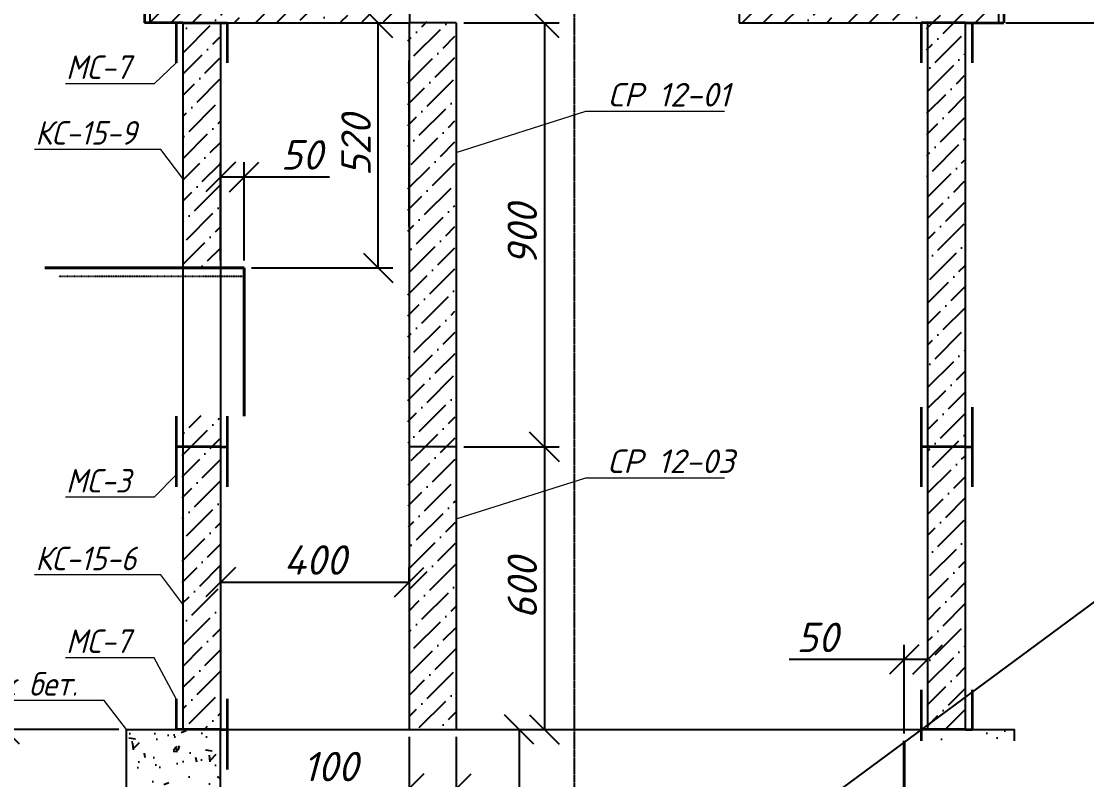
# Model space of a CAD drawing. Header units: millimetres. Extents: x 41756989 to 44740435, y 21258419 to 23626306.
# Drawn here: x 42564959 to 42610162, y 21870232 to 21902432 of the extents above; entities that cross this region are included whole.
import ezdxf
from ezdxf import colors
from ezdxf.entities.mleader import LeaderData, LeaderLine
from ezdxf.math import Vec2, Vec3

# ---------------------------------------------------------------- set-up
doc = ezdxf.new("R2010")
doc.units = ezdxf.units.MM
doc.linetypes.add('ACAD_ISO10W100', pattern=[18.5, 12, -3, 0.5, -3])
doc.linetypes.add('DASHED', pattern=[0.75, 0.5, -0.25])
doc.layers.add('ВК_К1_текст', color=34, linetype='Continuous')
doc.styles.add('note', font='isocpeur.ttf', dxfattribs={"width": 0.9, "oblique": 15})
doc.styles.get("Standard").update_dxf_attribs({"font": 'isocpeui.ttf'})
doc.dimstyles.new('ISO-25', dxfattribs={"dimtxt": 2.5, "dimasz": 2.5, "dimexe": 1.25, "dimexo": 0.625, "dimtad": 1, "dimtxsty": 'Standard', "dimcen": 2.5, "dimadec": 0, "dimazin": 0, "dimtfac": 1, "dimtmove": 0, "dimatfit": 3, "dimfxl": 1, "dimarcsym": 0})
pattern_1 = [(45, (-809614603.9085054, -416865769.2956679), (336.7596045400934, 1234.785216647009), [1587.5, -317.5, 0, -317.5])]
pattern_2 = [(49.99999999999999, (-809614603.9085054, -416865769.2956679), (2186.216027952048, -191.269026466837), [228.6, -2514.6]), (355, (-809614603.9085054, -416865769.2956679), (-422.9210570996321, 2292.682142868422), [182.88, -2011.68701004]), (100.4514447, (-809614421.7244214, -416865785.23471), (1763.294965084239, 2101.413022946341), [194.2801056, -2137.0829352]), (46.18420000000002, (-809614603.9085054, -416865159.695668), (3252.948490705558, -504.5079351927257), [342.8999999999994, -3771.899999999996]), (96.63555760999992, (-809614332.8297055, -416865201.737668), (2848.849608618036, 2969.113495172658), [291.42027768, -3205.62729792]), (351.1841511700001, (-809614603.9085054, -416865159.695668), (2848.849608779724, 2969.113495026391), [274.31960484, -3017.51678304]), (21, (-809614299.1085055, -416865312.095668), (1819.37269522959, -1227.182378245051), [228.6, -2514.6]), (326.0000000000001, (-809614299.1085055, -416865312.095668), (741.6243401717647, 2210.255593467831), [182.88, -2011.68]), (71.45144499999999, (-809614147.4941143, -416865414.3608668), (2560.997031344594, 983.0732266308628), [194.2801056, -2137.0792512]), (37.50000000000001, (-809614603.9085054, -416865769.2956679), (37.0632390071018, 1014.660466477837), [0, -1987.296, 0, -2042.16, 0, -2019.3]), (7.499999999999999, (-809614603.9085054, -416865769.2956679), (801.8359501236689, 1202.166897817434), [0, -1164.336, 0, -1941.576, 0, -769.62]), (327.5, (-809615283.6125054, -416865769.2956679), (1627.087142002457, -68.74492791208132), [0, -762, 0, -2377.44, 0, -3154.679999999999]), (317.5, (-809615588.4125054, -416865769.2956679), (1777.550176632217, 305.1178923999963), [0, -990.5999999999999, 0, -1578.864, 0, -2240.28])]
pattern_3 = [(45, (-809614603.9085054, -416864029.2956681), (336.7596045400934, 1234.785216647009), [1587.5, -317.5, 0, -317.5])]

# ---------------------------------------------------------------- blocks, each defined once
blk = doc.blocks.new('_Oblique')
at = {"color": 0, "linetype": 'ByBlock', "lineweight": -2}
blk.add_line((-0.5, -0.5), (0.5, 0.5), dxfattribs=at)
blk = doc.blocks.new('*D792')
at = {"color": 0, "lineweight": -2, "transparency": 16777216}
for p, q in [((42573415.75092819, 21878632.7035238), (42573415.75092819, 21879247.09264527)), ((42581415.75092819, 21878632.7035238), (42581415.75092819, 21879247.09264527)), ((42573415.75092819, 21878622.09264527), (42581415.75092819, 21878622.09264527))]:
    blk.add_line(p, q, dxfattribs=at)
at = {"layer": 'Defpoints', "color": 0, "transparency": 16777216}
for p in [(42573415.75092819, 21878320.2035238), (42581415.75092819, 21878622.09264527), (42581415.75092819, 21878320.2035238)]:
    blk.add_point(p, dxfattribs=at)
at = {"color": 0, "lineweight": -2, "transparency": 16777216, "xscale": 1250, "yscale": 1250, "zscale": 1250, "rotation": 180}
blk.add_blockref('_Oblique', (42573415.75092819, 21878622.09264527), dxfattribs=at)
at = {"color": 0, "lineweight": -2, "transparency": 16777216, "xscale": 1250, "yscale": 1250, "zscale": 1250}
blk.add_blockref('_Oblique', (42581415.75092819, 21878622.09264527), dxfattribs=at)
at = {"color": 0, "lineweight": 5, "transparency": 16777216, "insert": (42577415.75092819, 21879559.59264527), "char_height": 1250, "attachment_point": 5}
blk.add_mtext('400', dxfattribs=at)
blk = doc.blocks.new('*D793')
at = {"color": 0, "lineweight": -2, "transparency": 16777216}
for p, q in [((42572128.25092819, 21902360.81748323), (42580723.78521302, 21902360.81748323)), ((42580098.78521302, 21891960.81748335), (42580098.78521302, 21902360.81748323)), ((42574728.25092819, 21891960.81748335), (42580723.78521302, 21891960.81748335))]:
    blk.add_line(p, q, dxfattribs=at)
at = {"layer": 'Defpoints', "color": 0, "transparency": 16777216}
for p in [(42571815.75092819, 21902360.81748323), (42580098.78521302, 21902360.81748323), (42574415.75092819, 21891960.81748335)]:
    blk.add_point(p, dxfattribs=at)
at = {"color": 0, "lineweight": -2, "transparency": 16777216, "xscale": 1250, "yscale": 1250, "zscale": 1250}
for p, rotation in [((42580098.78521302, 21902360.81748323), 90), ((42580098.78521302, 21891960.81748335), 270)]:
    blk.add_blockref('_Oblique', p, dxfattribs=dict(at, rotation=rotation))
at = {"color": 0, "lineweight": 5, "transparency": 16777216, "insert": (42579161.28521302, 21897160.81748329), "char_height": 1250, "attachment_point": 5, "rotation": 90}
blk.add_mtext('520', dxfattribs=at)
blk = doc.blocks.new('*D794')
at = {"color": 0, "lineweight": -2, "transparency": 16777216}
for p, q in [((42573415.75092807, 21892273.27052448), (42573415.75092807, 21896447.48718898)), ((42574415.75092819, 21892273.31748335), (42574415.75092819, 21896447.48718898)), ((42573415.75092807, 21895822.48718898), (42574415.75092819, 21895822.48718898)), ((42574415.75092819, 21895822.48718898), (42578039.8039585, 21895822.48718898))]:
    blk.add_line(p, q, dxfattribs=at)
at = {"layer": 'Defpoints', "color": 0, "transparency": 16777216}
for p in [(42574415.75092819, 21895822.48718898), (42573415.75092807, 21891960.77052448), (42574415.75092819, 21891960.81748335)]:
    blk.add_point(p, dxfattribs=at)
at = {"color": 0, "lineweight": -2, "transparency": 16777216, "xscale": 1250, "yscale": 1250, "zscale": 1250, "rotation": 180}
blk.add_blockref('_Oblique', (42573415.75092807, 21895822.48718898), dxfattribs=at)
at = {"color": 0, "lineweight": -2, "transparency": 16777216, "xscale": 1250, "yscale": 1250, "zscale": 1250}
blk.add_blockref('_Oblique', (42574415.75092819, 21895822.48718898), dxfattribs=at)
at = {"color": 0, "lineweight": 5, "transparency": 16777216, "insert": (42576852.77744334, 21896759.98718898), "char_height": 1250, "attachment_point": 5}
blk.add_mtext('50', dxfattribs=at)
blk = doc.blocks.new('*D797')
at = {"color": 0, "lineweight": -2, "transparency": 16777216}
for p, q in [((42583728.25092819, 21872360.81748317), (42586704.591216, 21872360.81748317)), ((42586079.591216, 21872360.81748317), (42586079.591216, 21855371.83834855)), ((42583728.25092819, 21855371.83834855), (42586704.591216, 21855371.83834855))]:
    blk.add_line(p, q, dxfattribs=at)
at = {"layer": 'Defpoints', "color": 0, "transparency": 16777216}
for p in [(42583415.75092819, 21872360.81748317), (42583415.75092819, 21855371.83834855), (42586079.591216, 21855371.83834855)]:
    blk.add_point(p, dxfattribs=at)
at = {"color": 0, "lineweight": -2, "transparency": 16777216, "xscale": 1250, "yscale": 1250, "zscale": 1250}
for p, rotation in [((42586079.591216, 21872360.81748317), 90), ((42586079.591216, 21855371.83834855), 270)]:
    blk.add_blockref('_Oblique', p, dxfattribs=dict(at, rotation=rotation))
at = {"color": 0, "lineweight": 5, "transparency": 16777216, "insert": (42585142.09121599, 21863866.32791587), "char_height": 1250, "attachment_point": 5, "rotation": 90}
blk.add_mtext('850', dxfattribs=at)
blk = doc.blocks.new('*D798')
at = {"color": 0, "lineweight": -2, "transparency": 16777216}
for p, q in [((42583728.25092819, 21902360.81748323), (42587776.45117894, 21902360.81748323)), ((42587151.45117894, 21902360.81748323), (42587151.45117894, 21884360.81748323)), ((42583728.25092819, 21884360.81748323), (42587776.45117894, 21884360.81748323))]:
    blk.add_line(p, q, dxfattribs=at)
at = {"layer": 'Defpoints', "color": 0, "transparency": 16777216}
for p in [(42583415.75092819, 21902360.81748323), (42583415.75092819, 21884360.81748323), (42587151.45117894, 21884360.81748323)]:
    blk.add_point(p, dxfattribs=at)
at = {"color": 0, "lineweight": -2, "transparency": 16777216, "xscale": 1250, "yscale": 1250, "zscale": 1250}
for p, rotation in [((42587151.45117894, 21902360.81748323), 90), ((42587151.45117894, 21884360.81748323), 270)]:
    blk.add_blockref('_Oblique', p, dxfattribs=dict(at, rotation=rotation))
at = {"color": 0, "lineweight": 5, "transparency": 16777216, "insert": (42586213.95117893, 21893360.81748324), "char_height": 1250, "attachment_point": 5, "rotation": 90}
blk.add_mtext('900', dxfattribs=at)
blk = doc.blocks.new('*D799')
at = {"color": 0, "lineweight": -2, "transparency": 16777216}
for p, q in [((42583728.25092819, 21884360.81748323), (42587776.45117894, 21884360.81748323)), ((42587151.45117894, 21884360.81748323), (42587151.45117894, 21872360.81748323)), ((42583728.25092819, 21872360.81748323), (42587776.45117894, 21872360.81748323))]:
    blk.add_line(p, q, dxfattribs=at)
at = {"layer": 'Defpoints', "color": 0, "transparency": 16777216}
for p in [(42583415.75092819, 21884360.81748323), (42583415.75092819, 21872360.81748323), (42587151.45117894, 21872360.81748323)]:
    blk.add_point(p, dxfattribs=at)
at = {"color": 0, "lineweight": -2, "transparency": 16777216, "xscale": 1250, "yscale": 1250, "zscale": 1250}
for p, rotation in [((42587151.45117894, 21884360.81748323), 90), ((42587151.45117894, 21872360.81748323), 270)]:
    blk.add_blockref('_Oblique', p, dxfattribs=dict(at, rotation=rotation))
at = {"color": 0, "lineweight": 5, "transparency": 16777216, "insert": (42586213.95117893, 21878360.81748324), "char_height": 1250, "attachment_point": 5, "rotation": 90}
blk.add_mtext('600', dxfattribs=at)
blk = doc.blocks.new('*D800')
at = {"color": 0, "lineweight": -2, "transparency": 16777216}
for p, q in [((42569103.25092819, 21872360.81748323), (42563632.29902676, 21872360.81748323)), ((42564257.29902676, 21851360.81748323), (42564257.29902676, 21872360.81748323)), ((42569103.25092807, 21851360.81748323), (42563632.29902676, 21851360.81748323))]:
    blk.add_line(p, q, dxfattribs=at)
at = {"layer": 'Defpoints', "color": 0, "transparency": 16777216}
for p in [(42564257.29902676, 21872360.81748323), (42569415.75092819, 21872360.81748323), (42569415.75092807, 21851360.81748323)]:
    blk.add_point(p, dxfattribs=at)
at = {"color": 0, "lineweight": -2, "transparency": 16777216, "xscale": 1250, "yscale": 1250, "zscale": 1250}
for p, rotation in [((42564257.29902676, 21872360.81748323), 90), ((42564257.29902676, 21851360.81748323), 270)]:
    blk.add_blockref('_Oblique', p, dxfattribs=dict(at, rotation=rotation))
at = {"color": 0, "lineweight": 5, "transparency": 16777216, "insert": (42563319.79902675, 21861860.81748324), "char_height": 1250, "attachment_point": 5, "rotation": 90}
blk.add_mtext('1050', dxfattribs=at)
blk = doc.blocks.new('*D805')
at = {"color": 0, "lineweight": -2, "transparency": 16777216}
for p, q in [((42602415.75092819, 21872193.31748335), (42602415.75092819, 21875960.4881858)), ((42603415.75092819, 21872673.31748323), (42603415.75092819, 21875960.4881858)), ((42602415.75092819, 21875335.4881858), (42597541.69789791, 21875335.4881858)), ((42603415.75092819, 21875335.4881858), (42602415.75092819, 21875335.4881858))]:
    blk.add_line(p, q, dxfattribs=at)
at = {"layer": 'Defpoints', "color": 0, "transparency": 16777216}
for p in [(42603415.75092819, 21875335.4881858), (42603415.75092819, 21872360.81748323), (42602415.75092819, 21871880.81748335)]:
    blk.add_point(p, dxfattribs=at)
at = {"color": 0, "lineweight": -2, "transparency": 16777216, "xscale": 1250, "yscale": 1250, "zscale": 1250, "rotation": 180}
blk.add_blockref('_Oblique', (42602415.75092819, 21875335.4881858), dxfattribs=at)
at = {"color": 0, "lineweight": -2, "transparency": 16777216, "xscale": 1250, "yscale": 1250, "zscale": 1250}
blk.add_blockref('_Oblique', (42603415.75092819, 21875335.4881858), dxfattribs=at)
at = {"color": 0, "lineweight": 5, "transparency": 16777216, "insert": (42598728.72441307, 21876272.9881858), "char_height": 1250, "attachment_point": 5}
blk.add_mtext('50', dxfattribs=at)
blk = doc.blocks.new('*D808')
at = {"color": 0, "lineweight": -2, "transparency": 16777216}
for p, q in [((42606728.25092819, 21905360.81748317), (42612170.52410796, 21905360.81748317)), ((42611545.52410796, 21905360.81748317), (42611545.52410796, 21902360.81748317)), ((42606728.25092843, 21902360.81748317), (42612170.52410796, 21902360.81748317))]:
    blk.add_line(p, q, dxfattribs=at)
at = {"layer": 'Defpoints', "color": 0, "transparency": 16777216}
for p in [(42606415.75092819, 21905360.81748317), (42606415.75092843, 21902360.81748317), (42611545.52410796, 21902360.81748317)]:
    blk.add_point(p, dxfattribs=at)
at = {"color": 0, "lineweight": -2, "transparency": 16777216, "xscale": 1250, "yscale": 1250, "zscale": 1250}
for p, rotation in [((42611545.52410796, 21905360.81748317), 90), ((42611545.52410796, 21902360.81748317), 270)]:
    blk.add_blockref('_Oblique', p, dxfattribs=dict(at, rotation=rotation))
at = {"color": 0, "lineweight": 5, "transparency": 16777216, "insert": (42610608.02410796, 21903860.81748318), "char_height": 1250, "attachment_point": 5, "rotation": 90}
blk.add_mtext('150', dxfattribs=at)
blk = doc.blocks.new('_None')
blk = doc.blocks.new('*D809')
at = {"color": 0, "lineweight": -2, "transparency": 16777216}
for p, q in [((42581415.75092819, 21872048.31748323), (42581415.75092819, 21869228.17122112)), ((42583415.75092819, 21872048.31748323), (42583415.75092819, 21869228.17122112)), ((42581415.75092819, 21869853.17122112), (42576677.5880494, 21869853.17122112)), ((42583415.75092819, 21869853.17122112), (42581415.75092819, 21869853.17122112))]:
    blk.add_line(p, q, dxfattribs=at)
at = {"layer": 'Defpoints', "color": 0, "transparency": 16777216}
for p in [(42581415.75092819, 21872360.81748323), (42583415.75092819, 21872360.81748323), (42583415.75092819, 21869853.17122112)]:
    blk.add_point(p, dxfattribs=at)
at = {"color": 0, "lineweight": -2, "transparency": 16777216, "xscale": 1250, "yscale": 1250, "zscale": 1250, "rotation": 180}
blk.add_blockref('_Oblique', (42581415.75092819, 21869853.17122112), dxfattribs=at)
at = {"color": 0, "lineweight": -2, "transparency": 16777216, "xscale": 1250, "yscale": 1250, "zscale": 1250}
blk.add_blockref('_Oblique', (42583415.75092819, 21869853.17122112), dxfattribs=at)
at = {"color": 0, "lineweight": 5, "transparency": 16777216, "insert": (42578072.47441304, 21870790.67122112), "char_height": 1250, "attachment_point": 5}
blk.add_mtext('100', dxfattribs=at)

msp = doc.modelspace()

# ---------------------------------------------------------------- hatches: boundary and pattern name
at = {"transparency": 33554539}
h = msp.add_hatch(dxfattribs=at)
h.set_pattern_fill('ANSI36', color=256, scale=200)
h.set_pattern_definition(pattern_1)
h.paths.add_polyline_path([(42581433.39195135, 21902360.81748317), (42581433.39195135, 21905360.81748311), (42570415.75092819, 21905360.81748317), (42570415.75092819, 21902360.81748317)])
h.paths.add_polyline_path([(42595415.75092819, 21905360.81748317), (42595415.75092819, 21902360.81748317), (42606415.75092819, 21902360.81748317), (42606415.75092819, 21905360.81748317)])
h = msp.add_hatch(dxfattribs=at)
h.set_pattern_fill('ANSI36', color=256, scale=200)
h.set_pattern_definition(pattern_1)
h.paths.add_polyline_path([(42573415.75092807, 21902360.81748323), (42571815.75092807, 21902360.81748323), (42571815.75092807, 21891960.67075352), (42573415.75092807, 21891960.76104878)])
h.paths.add_polyline_path([(42573415.75092807, 21885660.81748335), (42571815.75092807, 21885660.81748335), (42571815.75092807, 21884360.81748323), (42573415.75092807, 21884360.81748323)])
h.paths.add_polyline_path([(42573415.75092807, 21884360.81748323), (42571815.75092807, 21884360.81748323), (42571815.75092807, 21872360.81748323), (42573415.75092807, 21872360.81748323)])
h = msp.add_hatch(dxfattribs=at)
h.set_pattern_fill('ANSI36', color=256, scale=200)
h.set_pattern_definition(pattern_3)
h.paths.add_polyline_path([(42583415.75092819, 21902360.81748323), (42581415.75092819, 21902360.81748323), (42581415.75092819, 21884360.81748317), (42583415.75092819, 21884360.81748317)])
h = msp.add_hatch(dxfattribs=at)
h.set_pattern_fill('ANSI36', color=256, scale=200)
h.set_pattern_definition(pattern_1)
h.paths.add_polyline_path([(42605015.75092807, 21884360.81748323), (42603415.75092819, 21884360.81748323), (42603415.75092819, 21872360.81748323), (42605015.75092807, 21872360.81748323)])
h.paths.add_polyline_path([(42605015.75092819, 21902360.81748323), (42603415.75092819, 21902360.81748323), (42603415.75092819, 21884360.81748323), (42605015.75092807, 21884360.81748323)])
h = msp.add_hatch(dxfattribs=at)
h.set_pattern_fill('ANSI36', color=256, scale=200)
h.set_pattern_definition(pattern_3)
h.paths.add_polyline_path([(42583415.75092819, 21884360.81748317), (42581415.75092819, 21884360.81748317), (42581415.75092819, 21872360.81748317), (42583415.75092819, 21872360.81748317)])
at = {"transparency": 33554567}
h = msp.add_hatch(dxfattribs=at)
h.set_pattern_fill('AR-CONC', color=256, scale=12)
h.set_pattern_definition(pattern_2)
h.paths.add_polyline_path([(42569415.75092807, 21851360.81748323), (42588415.75092819, 21851360.81748323), (42588415.75092819, 21855204.94482295), (42584415.75092819, 21855371.83834855), (42584403.27030328, 21855371.83834855), (42584403.27030328, 21854992.30187218), (42573415.75092819, 21854992.30187218), (42573415.75092819, 21855371.83834855), (42573415.75092819, 21872360.81748323), (42569415.75092807, 21872360.81748323)])
h = msp.add_hatch()
h.set_pattern_fill('AR-CONC', color=256, scale=12)
h.set_pattern_definition(pattern_2)
h.paths.add_polyline_path([(42605015.75092807, 21872360.81748323), (42605015.75092807, 21871880.81748335), (42607095.34802034, 21871880.81748335), (42607095.34802034, 21872360.81748323)])
h.paths.add_polyline_path([(42603415.75092819, 21872360.81748323), (42603415.75092819, 21871880.81748335), (42605015.75092807, 21871880.81748335), (42605015.75092807, 21872360.81748323)])

# ---------------------------------------------------------------- linework, layer by layer
for p, q in [((42526286.45136128, 21815470.39377114), (42745966.00116405, 21978038.65198201)), ((42570415.75092819, 21905360.81748317), (42570415.75092819, 21902360.81748317)), ((42581433.39195135, 21905360.81748317), (42581433.39195135, 21902360.81748317)), ((42595415.75092819, 21905360.81748317), (42595415.75092819, 21902360.81748317)), ((42606415.75092819, 21905360.81748317), (42606415.75092819, 21902360.81748317)), ((42570415.75092819, 21902360.81748317), (42581433.39195135, 21902360.81748317)), ((42571815.75092807, 21902360.81748323), (42571815.75092807, 21872360.81748317)), ((42573415.75092807, 21902360.81748317), (42573415.75092807, 21872360.81748317)), ((42581415.75092819, 21902360.81748323), (42581415.75092819, 21884360.81748323)), ((42583415.75092819, 21902360.81748323), (42581415.75092819, 21902360.81748323)), ((42583415.75092819, 21902360.81748323), (42583415.75092819, 21884360.81748323)), ((42595415.75092807, 21902360.81748311), (42606415.75092819, 21902360.81748317)), ((42603415.75092819, 21872360.81748323), (42603415.75092819, 21902360.81748323)), ((42605015.75092807, 21872360.81748323), (42605015.75092807, 21902360.81748317)), ((42581415.75092819, 21893700.81748323), (42581415.75092819, 21900700.81748323)), ((42581415.75092819, 21896733.32467572), (42581415.75092819, 21893700.81748323)), ((42573415.75092795, 21884360.81748323), (42571815.75092807, 21884360.81748323)), ((42581415.75092819, 21884360.81748317), (42581415.75092819, 21872360.81748317)), ((42583415.75092819, 21884360.81748317), (42581415.75092819, 21884360.81748317)), ((42583415.75092819, 21884360.81748317), (42583415.75092819, 21872360.81748317)), ((42569415.75092807, 21851360.81748323), (42569415.75092807, 21872360.81748323)), ((42569415.75092819, 21872360.81748323), (42607095.34802034, 21872360.81748323)), ((42573415.75092819, 21855371.83834855), (42573415.75092819, 21872360.81748323)), ((42581415.75092819, 21872360.81748317), (42583415.75092819, 21872360.81748317)), ((42607095.34802034, 21871880.81748335), (42607095.34802034, 21872360.81748323))]:
    msp.add_line(p, q)
at = {"color": 1, "linetype": 'ACAD_ISO10W100', "ltscale": 0.02}
msp.add_line((42588415.75092819, 21913860.81748335), (42588415.75092819, 21851360.81748335), dxfattribs=at)
at = {"lineweight": 35}
for p, q in [((42570181.97948828, 21904053.14573459), (42570181.97948828, 21902360.81748317)), ((42606649.52236822, 21904053.14573459), (42606649.52236822, 21902360.81748317)), ((42571815.75092819, 21902360.81748317), (42570181.97948828, 21902360.81748317)), ((42571532.08859149, 21902360.81748317), (42571532.08859149, 21900668.48923181)), ((42571815.75092843, 21902360.81748317), (42573415.75092819, 21902360.81748317)), ((42573415.75092819, 21902360.81748317), (42573699.41326502, 21902360.81748317)), ((42573699.41326502, 21902360.81748317), (42573699.41326502, 21900668.48923181)), ((42603132.08859149, 21902360.81748317), (42603132.08859149, 21900668.48923181)), ((42603415.75092819, 21902360.81748317), (42603132.08859149, 21902360.81748317)), ((42605015.75092807, 21902360.81748317), (42603415.75092819, 21902360.81748317)), ((42605015.75092819, 21902360.81748317), (42606649.52236822, 21902360.81748317)), ((42605299.41326502, 21902360.81748317), (42605299.41326502, 21900668.48923181)), ((42603132.08859149, 21886053.14573465), (42603132.08859149, 21882668.48923187)), ((42605299.41326502, 21886053.14573465), (42605299.41326502, 21882668.48923187)), ((42571532.08859149, 21885660.81748335), (42571532.08859149, 21882668.48923187)), ((42573699.41326502, 21885660.81748335), (42573699.41326502, 21882668.48923187)), ((42571815.75092819, 21884360.81748323), (42571532.08859149, 21884360.81748323)), ((42573415.75092807, 21884360.81748323), (42571815.75092819, 21884360.81748323)), ((42573415.75092819, 21884360.81748323), (42573699.41326502, 21884360.81748323)), ((42603415.75092819, 21884360.81748323), (42603132.08859149, 21884360.81748323)), ((42605015.75092807, 21884360.81748323), (42603415.75092819, 21884360.81748323)), ((42605015.75092819, 21884360.81748323), (42605299.41326502, 21884360.81748323)), ((42603132.08859149, 21874053.14573465), (42603132.08859137, 21871880.81748341)), ((42605299.41326502, 21874053.14573465), (42605299.41326502, 21872360.81748323)), ((42571532.08859149, 21873660.81748335), (42571532.08859149, 21872360.81748323)), ((42573699.41326502, 21873660.81748335), (42573699.41326502, 21870668.48923187)), ((42571815.75092819, 21872360.81748323), (42571532.08859149, 21872360.81748323)), ((42573415.75092807, 21872360.81748323), (42571815.75092819, 21872360.81748323)), ((42573415.75092819, 21872360.81748323), (42573699.41326502, 21872360.81748323)), ((42603415.75092819, 21872360.81748323), (42603132.08859149, 21872360.81748323)), ((42605015.75092807, 21872360.81748323), (42603415.75092819, 21872360.81748323)), ((42605015.75092819, 21872360.81748323), (42605299.41326502, 21872360.81748323))]:
    msp.add_line(p, q, dxfattribs=at)
at = {"lineweight": 40}
for p, q in [((42565963.5645707, 21891960.340488), (42574415.75092819, 21891960.81748335)), ((42574415.75092819, 21891960.81748335), (42574415.75092819, 21885660.81748335)), ((42602415.75092819, 21871880.81748335), (42602415.75092819, 21853360.81748335))]:
    msp.add_line(p, q, dxfattribs=at)
at = {"linetype": 'DASHED', "ltscale": 0.1}
msp.add_line((42574415.75092819, 21891590.81748323), (42566536.92191663, 21891590.81748335), dxfattribs=at)

# ---------------------------------------------------------------- dimensions: what is measured, and where the dimension line sits
at = {"lineweight": 5}
for base, p1, p2, picture, middle in [((42611545.52410796, 21902360.81748317), (42606415.75092819, 21905360.81748317), (42606415.75092843, 21902360.81748317), '*D808', (42610608.02410796, 21903860.81748318)), ((42580098.78521302, 21902360.81748323), (42574415.75092819, 21891960.81748335), (42571815.75092819, 21902360.81748323), '*D793', (42579161.28521302, 21897160.81748329)), ((42587151.45117894, 21884360.81748323), (42583415.75092819, 21902360.81748323), (42583415.75092819, 21884360.81748323), '*D798', (42586213.95117893, 21893360.81748324)), ((42587151.45117894, 21872360.81748323), (42583415.75092819, 21884360.81748323), (42583415.75092819, 21872360.81748323), '*D799', (42586213.95117893, 21878360.81748324)), ((42564257.29902676, 21872360.81748323), (42569415.75092807, 21851360.81748323), (42569415.75092819, 21872360.81748323), '*D800', (42563319.79902675, 21861860.81748324))]:
    dim = msp.add_linear_dim(base=base, p1=p1, p2=p2, angle=90, dimstyle='ISO-25', override={"dimscale": 500.0000000000001, "dimlfac": 0.05, "dimblk1": 'Oblique', "dimblk2": 'Oblique', "dimsah": 1}, dxfattribs=at)
    dim.commit()
    dim.dimension.update_dxf_attribs({"geometry": picture, "text_midpoint": middle})
for base, p1, p2, picture, middle in [((42574415.75092819, 21895822.48718898), (42573415.75092807, 21891960.77052448), (42574415.75092819, 21891960.81748335), '*D794', (42576852.77744334, 21896759.98718898)), ((42581415.75092819, 21878622.09264527), (42573415.75092819, 21878320.2035238), (42581415.75092819, 21878320.2035238), '*D792', (42577415.75092819, 21879559.59264527))]:
    dim = msp.add_linear_dim(base=base, p1=p1, p2=p2, dimstyle='ISO-25', override={"dimscale": 500.0000000000001, "dimlfac": 0.05, "dimblk1": 'Oblique', "dimblk2": 'Oblique', "dimsah": 1}, dxfattribs=at)
    dim.commit()
    dim.dimension.update_dxf_attribs({"geometry": picture, "text_midpoint": middle})
for base, p1, p2, picture, middle in [((42603415.75092819, 21875335.4881858), (42602415.75092819, 21871880.81748335), (42603415.75092819, 21872360.81748323), '*D805', (42598728.72441307, 21875335.4881858)), ((42583415.75092819, 21869853.17122112), (42581415.75092819, 21872360.81748323), (42583415.75092819, 21872360.81748323), '*D809', (42578072.47441304, 21869853.17122112))]:
    dim = msp.add_linear_dim(base=base, p1=p1, p2=p2, dimstyle='ISO-25', override={"dimscale": 500.0000000000001, "dimlfac": 0.05, "dimblk1": 'Oblique', "dimblk2": 'Oblique', "dimsah": 1}, dxfattribs=at)
    dim.commit()
    dim.dimension.update_dxf_attribs({"geometry": picture, "text_midpoint": middle, "dimtype": 160})
dim = msp.add_linear_dim(base=(42586079.591216, 21855371.83834855), p1=(42583415.75092819, 21872360.81748317), p2=(42583415.75092819, 21855371.83834855), angle=90, text='850', dimstyle='ISO-25', override={"dimscale": 500.0000000000001, "dimdec": 0, "dimlfac": 0.05, "dimblk1": 'Oblique', "dimblk2": 'Oblique', "dimsah": 1}, dxfattribs=at)
dim.commit()
dim.dimension.update_dxf_attribs({"geometry": '*D797', "text_midpoint": (42585142.09121599, 21863866.32791587)})

# ---------------------------------------------------------------- leaders
at = {"layer": 'ВК_К1_текст', "color": 0, "linetype": 'Continuous', "lineweight": 5}
ml = msp.add_multileader_mtext('Standard', dxfattribs=at)
ml.set_content('МС-7', style='note')
ml.set_leader_properties(lineweight=15)
ml.set_arrow_properties(name='NONE')
ml.build(insert=Vec2(0, 0))
ml.multileader.update_dxf_attribs({"text_left_attachment_type": 6, "text_right_attachment_type": 6, "dogleg_length": 0.1, "arrow_head_size": 1000, "scale": 20})
ctx = ml.context
ctx.base_point, ctx.scale, ctx.char_height, ctx.arrow_head_size, ctx.landing_gap_size, ctx.plane_origin = Vec3(42565893.7501528, 21899781.92395566), 20, 1000, 1000, 800, Vec3(42535026.84411314, 21328004.23717002)
ctx.left_attachment, ctx.right_attachment, ctx.text_align_type = 6, 6, 1
notes = []
notes.append((ctx, [(1, (1, 1, 0), (42570589.64853767, 21899781.92395566), (-1, 0), 40, [(0, [(42571532.08859149, 21900668.48923181)], 0, [])])]))
ctx.mtext.insert, ctx.mtext.alignment, ctx.mtext.flow_direction = Vec3(42568221.69934514, 21900981.92395566), 2, 5
ml = msp.add_multileader_mtext('Standard', dxfattribs=at)
ml.set_content('{\\fISOCPEUR|b0|i1|c204|p34;\\Q0;\\W1;СР 12-01}', style='note')
ml.set_leader_properties(lineweight=15)
ml.set_arrow_properties(name='NONE')
ml.build(insert=Vec2(0, 0))
ml.multileader.update_dxf_attribs({"text_left_attachment_type": 6, "text_right_attachment_type": 6, "dogleg_length": 0.1, "arrow_head_size": 1000, "scale": 20})
ctx = ml.context
ctx.base_point, ctx.scale, ctx.char_height, ctx.arrow_head_size, ctx.landing_gap_size, ctx.plane_origin = Vec3(42588955.88746861, 21898613.11456577), 20, 1000, 1000, 800, Vec3(42560235.29568389, 21326325.50979869)
ctx.left_attachment, ctx.right_attachment, ctx.text_align_type = 6, 6, 1
notes.append((ctx, [(0, (1, 1, 0), (42588915.88746861, 21898613.11456577), (1, 0), 40, [(0, [(42583415.75092819, 21896863.46758841)], 0, [])])]))
ctx.mtext.insert, ctx.mtext.alignment, ctx.mtext.flow_direction = Vec3(42592439.59958985, 21899813.11456577), 2, 5
ml = msp.add_multileader_mtext('Standard', dxfattribs=at)
ml.set_content('КС-15-9', style='note')
ml.set_leader_properties(lineweight=15)
ml.set_arrow_properties(name='NONE')
ml.build(insert=Vec2(0, 0))
ml.multileader.update_dxf_attribs({"text_left_attachment_type": 6, "text_right_attachment_type": 6, "dogleg_length": 0.1, "arrow_head_size": 1000, "scale": 20})
ctx = ml.context
ctx.base_point, ctx.scale, ctx.char_height, ctx.arrow_head_size, ctx.landing_gap_size, ctx.plane_origin = Vec3(42564557.41248939, 21896994.8852605), 20, 1000, 1000, 800, Vec3(42535310.50644985, 21325217.19847493)
ctx.left_attachment, ctx.right_attachment, ctx.text_align_type = 6, 6, 1
notes.append((ctx, [(1, (1, 1, 0), (42570873.31087425, 21896994.8852605), (-1, 0), 40, [(0, [(42571815.75092807, 21895755.15626458)], 0, [])])]))
ctx.mtext.insert, ctx.mtext.alignment, ctx.mtext.flow_direction = Vec3(42567695.36168173, 21898194.8852605), 2, 5
ml = msp.add_multileader_mtext('Standard', dxfattribs=at)
ml.set_content('{\\fISOCPEUR|b0|i1|c204|p34;\\Q0;\\W1;СР 12-03}', style='note')
ml.set_leader_properties(lineweight=15)
ml.set_arrow_properties(name='NONE')
ml.build(insert=Vec2(0, 0))
ml.multileader.update_dxf_attribs({"text_left_attachment_type": 6, "text_right_attachment_type": 6, "dogleg_length": 0.1, "arrow_head_size": 1000, "scale": 20})
ctx = ml.context
ctx.base_point, ctx.scale, ctx.char_height, ctx.arrow_head_size, ctx.landing_gap_size, ctx.plane_origin = Vec3(42588955.88746861, 21883053.02464519), 20, 1000, 1000, 800, Vec3(42560235.29568389, 21310765.41987811)
ctx.left_attachment, ctx.right_attachment, ctx.text_align_type = 6, 6, 1
notes.append((ctx, [(0, (1, 1, 0), (42588915.88746861, 21883053.02464519), (1, 0), 40, [(0, [(42583415.75092819, 21881303.37766777)], 0, [])])]))
ctx.mtext.insert, ctx.mtext.alignment, ctx.mtext.flow_direction = Vec3(42592520.28140798, 21884253.02464519), 2, 5
ml = msp.add_multileader_mtext('Standard', dxfattribs=at)
ml.set_content('МС-3', style='note')
ml.set_leader_properties(lineweight=15)
ml.set_arrow_properties(name='NONE')
ml.build(insert=Vec2(0, 0))
ml.multileader.update_dxf_attribs({"text_left_attachment_type": 6, "text_right_attachment_type": 6, "dogleg_length": 0.1, "arrow_head_size": 1000, "scale": 20})
ctx = ml.context
ctx.base_point, ctx.scale, ctx.char_height, ctx.arrow_head_size, ctx.landing_gap_size, ctx.plane_origin = Vec3(42565893.7501528, 21882224.14491473), 20, 1000, 1000, 800, Vec3(42535026.84411314, 21310446.45812909)
ctx.left_attachment, ctx.right_attachment, ctx.text_align_type = 6, 6, 1
notes.append((ctx, [(1, (1, 1, 0), (42570589.64853767, 21882224.14491473), (-1, 0), 40, [(0, [(42571532.08859149, 21883180.16698055)], 0, [])])]))
ctx.mtext.insert, ctx.mtext.alignment, ctx.mtext.flow_direction = Vec3(42568221.69934514, 21883424.14491473), 2, 5
ml = msp.add_multileader_mtext('Standard', dxfattribs=at)
ml.set_content('КС-15-6', style='note')
ml.set_leader_properties(lineweight=15)
ml.set_arrow_properties(name='NONE')
ml.build(insert=Vec2(0, 0))
ml.multileader.update_dxf_attribs({"text_left_attachment_type": 6, "text_right_attachment_type": 6, "dogleg_length": 0.1, "arrow_head_size": 1000, "scale": 20})
ctx = ml.context
ctx.base_point, ctx.scale, ctx.char_height, ctx.arrow_head_size, ctx.landing_gap_size, ctx.plane_origin = Vec3(42564557.41248939, 21878925.73108093), 20, 1000, 1000, 800, Vec3(42535310.50644985, 21307148.04429535)
ctx.left_attachment, ctx.right_attachment, ctx.text_align_type = 6, 6, 1
notes.append((ctx, [(1, (1, 1, 0), (42570873.31087425, 21878925.73108093), (-1, 0), 40, [(0, [(42571815.75092807, 21877686.00208501)], 0, [])])]))
ctx.mtext.insert, ctx.mtext.alignment, ctx.mtext.flow_direction = Vec3(42567695.36168173, 21880125.73108093), 2, 5
ml = msp.add_multileader_mtext('Standard', dxfattribs=at)
ml.set_content('МС-7', style='note')
ml.set_leader_properties(lineweight=15)
ml.set_arrow_properties(name='NONE')
ml.build(insert=Vec2(0, 0))
ml.multileader.update_dxf_attribs({"text_left_attachment_type": 6, "text_right_attachment_type": 6, "dogleg_length": 0.1, "arrow_head_size": 1000, "scale": 20})
ctx = ml.context
ctx.base_point, ctx.scale, ctx.char_height, ctx.arrow_head_size, ctx.landing_gap_size, ctx.plane_origin = Vec3(42565893.7501528, 21875411.68097715), 20, 1000, 1000, 800, Vec3(42535026.84411314, 21303633.99419157)
ctx.left_attachment, ctx.right_attachment, ctx.text_align_type = 6, 6, 1
notes.append((ctx, [(1, (1, 1, 0), (42570589.64853767, 21875411.68097715), (-1, 0), 40, [(0, [(42571532.08859149, 21873660.81748335)], 0, [])])]))
ctx.mtext.insert, ctx.mtext.alignment, ctx.mtext.flow_direction = Vec3(42568221.69934514, 21876611.68097715), 2, 5
ml = msp.add_multileader_mtext('Standard', dxfattribs=at)
ml.set_content('Лоток бет.', style='note')
ml.set_leader_properties(lineweight=15)
ml.set_arrow_properties(name='NONE')
ml.build(insert=Vec2(0, 0))
ml.multileader.update_dxf_attribs({"text_left_attachment_type": 6, "text_right_attachment_type": 6, "dogleg_length": 0.1, "arrow_head_size": 1000, "scale": 20})
ctx = ml.context
ctx.base_point, ctx.scale, ctx.char_height, ctx.arrow_head_size, ctx.landing_gap_size, ctx.plane_origin = Vec3(42560405.16930319, 21873600.54647921), 20, 1000, 1000, 800, Vec3(42532910.50644997, 21301822.85969357)
ctx.left_attachment, ctx.right_attachment, ctx.text_align_type = 6, 6, 1
notes.append((ctx, [(1, (1, 1, 0), (42568473.31087449, 21873600.54647921), (-1, 0), 40, [(0, [(42569415.75092819, 21872360.81748323)], 0, [])])]))
ctx.mtext.insert, ctx.mtext.alignment, ctx.mtext.flow_direction = Vec3(42564419.24008873, 21874800.54647921), 2, 5
for ctx, leaders in notes:
    for number, flags, end, landing, length, lines in leaders:
        leader = LeaderData()
        leader.index, (leader.has_last_leader_line, leader.has_dogleg_vector, leader.attachment_direction) = number, flags
        leader.last_leader_point, leader.dogleg_vector, leader.dogleg_length = Vec3(end), Vec3(landing), length
        for number, points, colour, breaks in lines:
            line = LeaderLine()
            line.index, line.vertices, line.color, line.breaks = number, Vec3.list(points), colors.encode_raw_color(colour), breaks
            leader.lines.append(line)
        ctx.leaders.append(leader)

doc.saveas('drawing.dxf')
